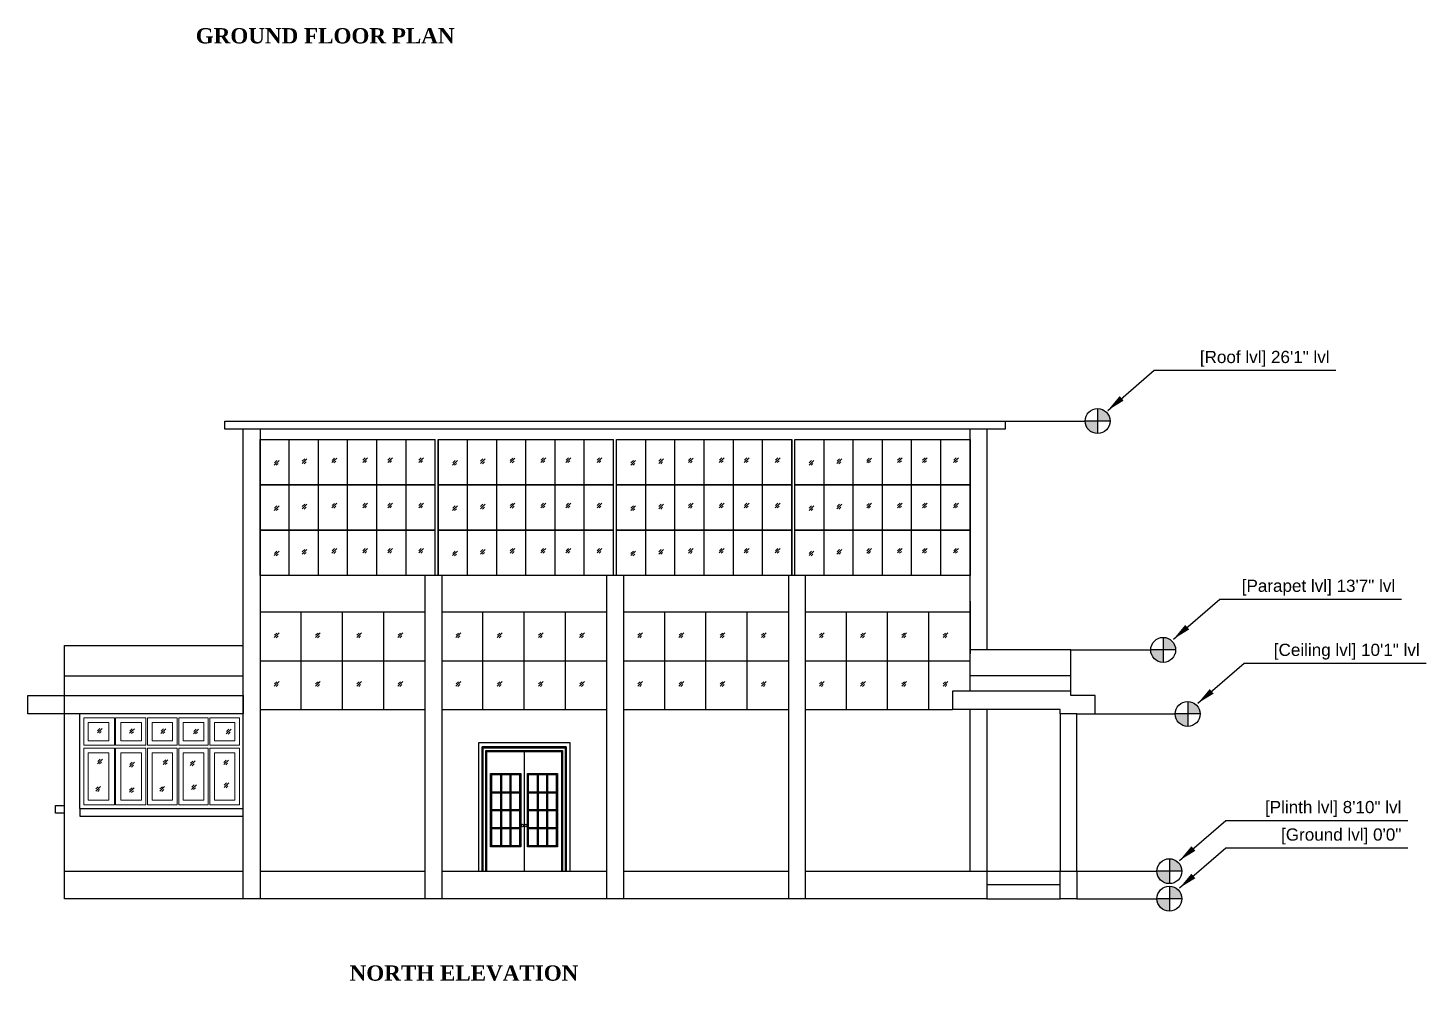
# Model space of a CAD drawing. Header units: inches. Extents: x -6800 to 96653, y -25814 to 17379.
# Drawn here: x 57288 to 58203, y 9092 to 9716 of the extents above; entities that cross this region are included whole.
import ezdxf

# ---------------------------------------------------------------- set-up
doc = ezdxf.new("R2010")
doc.units = ezdxf.units.IN
doc.header["$MEASUREMENT"] = 0
doc.layers.add('0 @ 1', color=7, linetype='Continuous')
doc.layers.add('doors', color=52, linetype='Continuous')
for name, color, linetype, lineweight in [('ele front', 30, 'Continuous', 30), ('furniture', 44, 'Continuous', 15), ('Glass Panal', 200, 'Continuous', 25), ('text', 31, 'Continuous', 13), ('Win ele', 211, 'Continuous', 15)]:
    doc.layers.add(name, color=color, linetype=linetype, lineweight=lineweight)
doc.styles.get("Standard").update_dxf_attribs({"font": 'arial.ttf'})
doc.dimstyles.get("Standard").update_dxf_attribs({"dimtxt": 7, "dimasz": 4, "dimexe": 2, "dimexo": 2, "dimgap": 2, "dimtad": 1, "dimdec": 0, "dimzin": 0, "dimdsep": 46, "dimlunit": 4, "dimtxsty": 'Standard', "dimblk": 'ARCHTICK', "dimcen": 0.25, "dimclrd": 256, "dimclre": 256, "dimclrt": 256, "dimadec": 0, "dimazin": 0, "dimtfac": 1, "dimtdec": 0, "dimtofl": 0, "dimtmove": 0, "dimatfit": 3, "dimfxl": 1, "dimfxlon": 1, "dimtolj": 1, "dimtzin": 0, "dimlwd": -1, "dimlwe": -1, "dimarcsym": 1})

# ---------------------------------------------------------------- blocks, each defined once
blk = doc.blocks.new('_ArchTick')
at = {"color": 0, "linetype": 'ByBlock', "const_width": 0.15}
blk.add_lwpolyline([(-0.5, -0.5), (0.5, 0.5)], dxfattribs=at)

msp = doc.modelspace()

# ---------------------------------------------------------------- hatches: boundary and pattern name
at = {"ltscale": 10, "transparency": 33554687}
h = msp.add_hatch(color=0, dxfattribs=at)
h.dxf.hatch_style = 1
h.paths.add_polyline_path([(57988.27, 9467.11), (57988.27, 9458.93), (57996.45, 9458.93, 0.414214)])
h.paths.add_polyline_path([(57988.27, 9458.93), (57980.1, 9458.93, 0.414214), (57988.27, 9450.76)])
h = msp.add_hatch(color=0, dxfattribs=at)
h.dxf.hatch_style = 1
h.paths.add_polyline_path([(58031.22, 9317.21), (58031.22, 9309.03), (58039.39, 9309.03, 0.414214)])
h.paths.add_polyline_path([(58031.22, 9309.03), (58023.05, 9309.03, 0.414214), (58031.22, 9300.86)])
h = msp.add_hatch(color=0, dxfattribs=at)
h.dxf.hatch_style = 1
h.paths.add_polyline_path([(58047.27, 9275.21), (58047.27, 9267.03), (58055.45, 9267.03, 0.414214)])
h.paths.add_polyline_path([(58047.27, 9267.03), (58039.1, 9267.03, 0.414214), (58047.27, 9258.86)])
h = msp.add_hatch(color=0, dxfattribs=at)
h.dxf.hatch_style = 1
h.paths.add_polyline_path([(58035.27, 9172.21), (58035.27, 9164.03), (58043.45, 9164.03, 0.414214)])
h.paths.add_polyline_path([(58035.27, 9164.03), (58027.1, 9164.03, 0.414214), (58035.27, 9155.86)])
h = msp.add_hatch(color=0, dxfattribs=at)
h.dxf.hatch_style = 1
h.paths.add_polyline_path([(58035.27, 9154.21), (58035.27, 9146.03), (58043.45, 9146.03, 0.414214)])
h.paths.add_polyline_path([(58035.27, 9146.03), (58027.1, 9146.03, 0.414214), (58035.27, 9137.86)])

# ---------------------------------------------------------------- linework, layer by layer
for p, q in [((57927.74, 9458.93), (57980.1, 9458.93)), ((57996.45, 9458.93), (57980.1, 9458.93)), ((57988.27, 9467.11), (57988.27, 9450.76)), ((58031.22, 9317.21), (58031.22, 9300.86)), ((57970.69, 9309.03), (58023.05, 9309.03)), ((58039.39, 9309.03), (58023.05, 9309.03)), ((57986.74, 9267.03), (58039.1, 9267.03)), ((58055.45, 9267.03), (58039.1, 9267.03)), ((58047.27, 9275.21), (58047.27, 9258.86)), ((58035.27, 9172.21), (58035.27, 9155.86)), ((57974.74, 9164.03), (58027.1, 9164.03)), ((58043.45, 9164.03), (58027.1, 9164.03)), ((58035.27, 9154.21), (58035.27, 9137.86)), ((57974.74, 9146.03), (58027.1, 9146.03)), ((58043.45, 9146.03), (58027.1, 9146.03))]:
    msp.add_line(p, q, dxfattribs=at)
at = {"transparency": 33554687}
for p, q in [((57904.74, 9357.78), (57439.74, 9357.78)), ((57321.74, 9205.03), (57321.74, 9267.03)), ((57311.74, 9164.03), (57311.74, 9164.03))]:
    msp.add_line(p, q, dxfattribs=at)
at = {"lineweight": 9, "transparency": 33554687}
msp.add_line((57796.74, 9333.78), (57796.74, 9270.03), dxfattribs=at)
at = {"ltscale": 10, "transparency": 33554687}
for centre in [(57988.27, 9458.93), (58031.22, 9309.03), (58047.27, 9267.03), (58035.27, 9164.03), (58035.27, 9146.03)]:
    msp.add_circle(centre, 8.17, dxfattribs=at)
at = {"layer": 'doors', "transparency": 33554687}
for p, q in [((57612.74, 9242.44), (57612.74, 9164.03)), ((57597.14, 9227.52), (57597.14, 9216.07)), ((57597.83, 9227.52), (57597.83, 9216.07)), ((57603.35, 9227.52), (57603.35, 9216.07)), ((57604.04, 9227.52), (57604.04, 9216.07)), ((57621.17, 9227.52), (57621.17, 9216.07)), ((57621.86, 9227.52), (57621.86, 9216.07)), ((57627.37, 9227.52), (57627.37, 9216.07)), ((57628.06, 9227.52), (57628.06, 9216.07)), ((57591.53, 9216.07), (57609.89, 9216.07)), ((57591.53, 9215.38), (57609.89, 9215.38)), ((57597.14, 9215.53), (57597.14, 9204.41)), ((57597.83, 9215.53), (57597.83, 9204.41)), ((57603.35, 9215.53), (57603.35, 9204.41)), ((57604.04, 9215.53), (57604.04, 9204.41)), ((57615.55, 9216.07), (57633.91, 9216.07)), ((57615.55, 9215.38), (57633.91, 9215.38)), ((57621.17, 9215.53), (57621.17, 9204.41)), ((57621.86, 9215.53), (57621.86, 9204.41)), ((57627.37, 9215.53), (57627.37, 9204.41)), ((57628.06, 9215.53), (57628.06, 9204.41)), ((57591.53, 9204.41), (57609.89, 9204.41)), ((57591.53, 9203.73), (57609.89, 9203.73)), ((57597.14, 9203.87), (57597.14, 9192.59)), ((57597.83, 9203.87), (57597.83, 9192.59)), ((57603.35, 9203.87), (57603.35, 9192.59)), ((57604.04, 9203.87), (57604.04, 9192.59)), ((57615.55, 9204.41), (57633.91, 9204.41)), ((57615.55, 9203.73), (57633.91, 9203.73)), ((57621.17, 9203.87), (57621.17, 9192.59)), ((57621.86, 9203.87), (57621.86, 9192.59)), ((57627.37, 9203.87), (57627.37, 9192.59)), ((57628.06, 9203.87), (57628.06, 9192.59)), ((57591.53, 9192.59), (57609.89, 9192.59)), ((57591.53, 9191.9), (57609.89, 9191.9)), ((57597.14, 9192.05), (57597.14, 9180.77)), ((57597.83, 9192.05), (57597.83, 9180.77)), ((57603.35, 9192.05), (57603.35, 9180.77)), ((57604.04, 9192.05), (57604.04, 9180.77)), ((57615.55, 9192.59), (57633.91, 9192.59)), ((57615.55, 9191.9), (57633.91, 9191.9)), ((57621.17, 9192.05), (57621.17, 9180.77)), ((57621.86, 9192.05), (57621.86, 9180.77)), ((57627.37, 9192.05), (57627.37, 9180.77)), ((57628.06, 9192.05), (57628.06, 9180.77))]:
    msp.add_line(p, q, dxfattribs=at)
for points in [[(57642.74, 9164.03), (57642.74, 9248.03), (57582.74, 9248.03), (57582.74, 9164.03)], [(57640.24, 9164.03), (57640.24, 9245.53), (57585.24, 9245.53), (57585.24, 9164.03)], [(57585.24, 9164.03), (57585.24, 9245.53), (57640.24, 9245.53), (57640.24, 9164.03)], [(57585.93, 9164.03), (57585.93, 9244.85), (57639.55, 9244.85), (57639.55, 9164.03)], [(57587.64, 9164.03), (57587.64, 9243.13), (57637.83, 9243.13), (57637.83, 9164.03)], [(57588.33, 9164.03), (57588.33, 9242.44), (57637.15, 9242.44), (57637.15, 9164.03)]]:
    msp.add_lwpolyline(points, dxfattribs=at)
for points in [[(57590.77, 9180.05), (57590.77, 9228.06), (57610.44, 9228.06), (57610.44, 9180.05)], [(57591.46, 9180.74), (57591.46, 9227.37), (57609.75, 9227.37), (57609.75, 9180.74)], [(57614.8, 9180.05), (57614.8, 9228.06), (57634.46, 9228.06), (57634.46, 9180.05)], [(57615.48, 9180.74), (57615.48, 9227.37), (57633.77, 9227.37), (57633.77, 9180.74)]]:
    msp.add_lwpolyline(points, close=True, dxfattribs=at)
for centre in [(57611.53, 9193.89), (57613.71, 9193.89)]:
    msp.add_circle(centre, 0.88, dxfattribs=at)
at = {"layer": 'ele front', "transparency": 33554687}
for p, q in [((57416.74, 9453.69), (57416.74, 9458.93)), ((57416.74, 9458.93), (57927.74, 9458.93)), ((57927.74, 9458.93), (57927.74, 9453.69)), ((57927.74, 9453.69), (57416.74, 9453.69)), ((57428.74, 9146.03), (57428.74, 9453.69)), ((57439.74, 9453.69), (57439.74, 9146.03)), ((57904.74, 9282.03), (57904.74, 9453.69)), ((57915.74, 9453.69), (57915.74, 9309.03)), ((57439.74, 9357.78), (57439.74, 9446.78)), ((57904.74, 9446.78), (57904.74, 9417.11)), ((57904.74, 9417.11), (57904.74, 9387.44)), ((57904.74, 9387.44), (57904.74, 9357.78)), ((57547.74, 9357.78), (57547.74, 9146.03)), ((57558.74, 9357.78), (57558.74, 9146.03)), ((57666.74, 9357.78), (57666.74, 9146.03)), ((57677.74, 9357.78), (57677.74, 9146.03)), ((57785.74, 9357.78), (57785.74, 9146.03)), ((57796.74, 9357.78), (57796.74, 9146.03)), ((57904.74, 9340.99), (57904.74, 9306.51)), ((57311.74, 9164.03), (57311.74, 9311.89)), ((57311.74, 9311.89), (57428.74, 9311.89)), ((57970.69, 9309.03), (57904.74, 9309.03)), ((57970.69, 9282.03), (57970.69, 9309.03)), ((57311.74, 9292.03), (57428.74, 9292.03)), ((57970.69, 9292.03), (57904.74, 9292.03)), ((57287.74, 9267.03), (57287.74, 9279.03)), ((57287.74, 9279.03), (57311.74, 9279.03)), ((57970.69, 9282.03), (57893.15, 9282.03)), ((57893.15, 9282.03), (57893.15, 9270.03)), ((57970.69, 9279.03), (57970.69, 9282.03)), ((57986.74, 9279.03), (57970.69, 9279.03)), ((57986.74, 9267.03), (57986.74, 9279.03)), ((57311.74, 9267.03), (57287.74, 9267.03)), ((57428.74, 9267.03), (57321.74, 9267.03)), ((57963.74, 9270.03), (57893.15, 9270.03)), ((57904.74, 9164.03), (57904.74, 9270.03)), ((57915.74, 9270.03), (57915.74, 9164.03)), ((57963.74, 9267.03), (57963.74, 9270.03)), ((57974.74, 9267.03), (57963.74, 9267.03)), ((57963.74, 9267.03), (57963.74, 9164.03)), ((57974.74, 9164.03), (57974.74, 9267.03)), ((57974.74, 9267.03), (57986.74, 9267.03)), ((57305.74, 9202.03), (57305.74, 9207.03)), ((57305.74, 9207.03), (57311.74, 9207.03)), ((57321.74, 9205.03), (57321.74, 9200.03)), ((57321.74, 9205.03), (57428.74, 9205.03)), ((57311.74, 9202.03), (57305.74, 9202.03)), ((57321.74, 9200.03), (57428.74, 9200.03)), ((57311.74, 9164.03), (57428.74, 9164.03)), ((57311.74, 9146.03), (57311.74, 9164.03)), ((57439.74, 9164.03), (57547.74, 9164.03)), ((57558.74, 9164.03), (57666.74, 9164.03)), ((57677.74, 9164.03), (57785.74, 9164.03)), ((57796.74, 9164.03), (57915.74, 9164.03)), ((57915.74, 9164.03), (57915.74, 9146.03)), ((57915.74, 9164.03), (57963.74, 9164.03)), ((57963.74, 9164.03), (57974.74, 9164.03)), ((57963.74, 9146.03), (57963.74, 9164.03)), ((57974.74, 9164.03), (57974.74, 9146.03)), ((57963.74, 9155.03), (57915.74, 9155.03)), ((57904.74, 9146.03), (57311.74, 9146.03)), ((57915.74, 9146.03), (57904.74, 9146.03)), ((57915.74, 9146.03), (57963.74, 9146.03)), ((57974.74, 9146.03), (57963.74, 9146.03))]:
    msp.add_line(p, q, dxfattribs=at)
msp.add_lwpolyline([(57311.74, 9279.03), (57428.74, 9279.03), (57428.74, 9267.03), (57311.74, 9267.03)], close=True, dxfattribs=at)
at = {"layer": 'furniture', "transparency": 33554687}
for p, q in [((57452.21, 9433.09), (57449.06, 9430.08)), ((57450.73, 9433.06), (57449.15, 9431.56)), ((57451.6, 9431.13), (57450.37, 9429.95)), ((57470.48, 9434.12), (57467.33, 9431.11)), ((57469, 9434.09), (57467.43, 9432.59)), ((57469.88, 9432.16), (57468.64, 9430.98)), ((57489.93, 9434.71), (57486.79, 9431.7)), ((57488.46, 9434.68), (57486.88, 9433.18)), ((57489.33, 9432.75), (57488.09, 9431.57)), ((57510.12, 9434.86), (57506.98, 9431.85)), ((57508.65, 9434.83), (57507.07, 9433.32)), ((57509.52, 9432.89), (57508.28, 9431.72)), ((57526.48, 9434.86), (57523.34, 9431.85)), ((57525, 9434.83), (57523.43, 9433.32)), ((57525.88, 9432.89), (57524.64, 9431.72)), ((57546.82, 9434.86), (57543.67, 9431.85)), ((57545.34, 9434.83), (57543.77, 9433.32)), ((57546.21, 9432.89), (57544.98, 9431.72)), ((57568.96, 9433.09), (57565.81, 9430.08)), ((57567.48, 9433.06), (57565.9, 9431.56)), ((57568.35, 9431.13), (57567.12, 9429.95)), ((57587.23, 9434.12), (57584.08, 9431.11)), ((57585.75, 9434.09), (57584.18, 9432.59)), ((57586.63, 9432.16), (57585.39, 9430.98)), ((57606.68, 9434.71), (57603.54, 9431.7)), ((57605.21, 9434.68), (57603.63, 9433.18)), ((57606.08, 9432.75), (57604.84, 9431.57)), ((57626.87, 9434.86), (57623.73, 9431.85)), ((57625.4, 9434.83), (57623.82, 9433.32)), ((57626.27, 9432.89), (57625.03, 9431.72)), ((57643.23, 9434.86), (57640.09, 9431.85)), ((57641.75, 9434.83), (57640.18, 9433.32)), ((57642.63, 9432.89), (57641.39, 9431.72)), ((57663.57, 9434.86), (57660.42, 9431.85)), ((57662.09, 9434.83), (57660.52, 9433.32)), ((57662.96, 9432.89), (57661.73, 9431.72)), ((57685.71, 9433.09), (57682.56, 9430.08)), ((57684.23, 9433.06), (57682.65, 9431.56)), ((57685.1, 9431.13), (57683.87, 9429.95)), ((57703.98, 9434.12), (57700.83, 9431.11)), ((57702.5, 9434.09), (57700.93, 9432.59)), ((57703.38, 9432.16), (57702.14, 9430.98)), ((57723.43, 9434.71), (57720.29, 9431.7)), ((57721.96, 9434.68), (57720.38, 9433.18)), ((57722.83, 9432.75), (57721.59, 9431.57)), ((57743.62, 9434.86), (57740.48, 9431.85)), ((57742.15, 9434.83), (57740.57, 9433.32)), ((57743.02, 9432.89), (57741.78, 9431.72)), ((57759.98, 9434.86), (57756.84, 9431.85)), ((57758.5, 9434.83), (57756.93, 9433.32)), ((57759.38, 9432.89), (57758.14, 9431.72)), ((57780.32, 9434.86), (57777.17, 9431.85)), ((57778.84, 9434.83), (57777.27, 9433.32)), ((57779.71, 9432.89), (57778.48, 9431.72)), ((57802.46, 9433.09), (57799.31, 9430.08)), ((57800.98, 9433.06), (57799.4, 9431.56)), ((57801.85, 9431.13), (57800.62, 9429.95)), ((57820.73, 9434.12), (57817.58, 9431.11)), ((57819.25, 9434.09), (57817.68, 9432.59)), ((57820.13, 9432.16), (57818.89, 9430.98)), ((57840.18, 9434.71), (57837.04, 9431.7)), ((57838.71, 9434.68), (57837.13, 9433.18)), ((57839.58, 9432.75), (57838.34, 9431.57)), ((57860.37, 9434.86), (57857.23, 9431.85)), ((57858.9, 9434.83), (57857.32, 9433.32)), ((57859.77, 9432.89), (57858.53, 9431.72)), ((57876.73, 9434.86), (57873.59, 9431.85)), ((57875.25, 9434.83), (57873.68, 9433.32)), ((57876.13, 9432.89), (57874.89, 9431.72)), ((57897.07, 9434.86), (57893.92, 9431.85)), ((57895.59, 9434.83), (57894.02, 9433.32)), ((57896.46, 9432.89), (57895.23, 9431.72)), ((57470.48, 9404.45), (57467.33, 9401.45)), ((57469, 9404.42), (57467.43, 9402.92)), ((57489.93, 9405.04), (57486.79, 9402.03)), ((57488.46, 9405.01), (57486.88, 9403.51)), ((57510.12, 9405.19), (57506.98, 9402.18)), ((57508.65, 9405.16), (57507.07, 9403.66)), ((57526.48, 9405.19), (57523.34, 9402.18)), ((57525, 9405.16), (57523.43, 9403.66)), ((57546.82, 9405.19), (57543.67, 9402.18)), ((57545.34, 9405.16), (57543.77, 9403.66)), ((57587.23, 9404.45), (57584.08, 9401.45)), ((57585.75, 9404.42), (57584.18, 9402.92)), ((57606.68, 9405.04), (57603.54, 9402.03)), ((57605.21, 9405.01), (57603.63, 9403.51)), ((57626.87, 9405.19), (57623.73, 9402.18)), ((57625.4, 9405.16), (57623.82, 9403.66)), ((57643.23, 9405.19), (57640.09, 9402.18)), ((57641.75, 9405.16), (57640.18, 9403.66)), ((57663.57, 9405.19), (57660.42, 9402.18)), ((57662.09, 9405.16), (57660.52, 9403.66)), ((57703.98, 9404.45), (57700.83, 9401.45)), ((57702.5, 9404.42), (57700.93, 9402.92)), ((57723.43, 9405.04), (57720.29, 9402.03)), ((57721.96, 9405.01), (57720.38, 9403.51)), ((57743.62, 9405.19), (57740.48, 9402.18)), ((57742.15, 9405.16), (57740.57, 9403.66)), ((57759.98, 9405.19), (57756.84, 9402.18)), ((57758.5, 9405.16), (57756.93, 9403.66)), ((57780.32, 9405.19), (57777.17, 9402.18)), ((57778.84, 9405.16), (57777.27, 9403.66)), ((57820.73, 9404.45), (57817.58, 9401.45)), ((57819.25, 9404.42), (57817.68, 9402.92)), ((57840.18, 9405.04), (57837.04, 9402.03)), ((57838.71, 9405.01), (57837.13, 9403.51)), ((57860.37, 9405.19), (57857.23, 9402.18)), ((57858.9, 9405.16), (57857.32, 9403.66)), ((57876.73, 9405.19), (57873.59, 9402.18)), ((57875.25, 9405.16), (57873.68, 9403.66)), ((57897.07, 9405.19), (57893.92, 9402.18)), ((57895.59, 9405.16), (57894.02, 9403.66)), ((57452.21, 9403.42), (57449.06, 9400.41)), ((57450.73, 9403.39), (57449.15, 9401.89)), ((57451.6, 9401.46), (57450.37, 9400.28)), ((57469.88, 9402.49), (57468.64, 9401.31)), ((57489.33, 9403.08), (57488.09, 9401.9)), ((57509.52, 9403.23), (57508.28, 9402.05)), ((57525.88, 9403.23), (57524.64, 9402.05)), ((57546.21, 9403.23), (57544.98, 9402.05)), ((57568.96, 9403.42), (57565.81, 9400.41)), ((57567.48, 9403.39), (57565.9, 9401.89)), ((57568.35, 9401.46), (57567.12, 9400.28)), ((57586.63, 9402.49), (57585.39, 9401.31)), ((57606.08, 9403.08), (57604.84, 9401.9)), ((57626.27, 9403.23), (57625.03, 9402.05)), ((57642.63, 9403.23), (57641.39, 9402.05)), ((57662.96, 9403.23), (57661.73, 9402.05)), ((57685.71, 9403.42), (57682.56, 9400.41)), ((57684.23, 9403.39), (57682.65, 9401.89)), ((57685.1, 9401.46), (57683.87, 9400.28)), ((57703.38, 9402.49), (57702.14, 9401.31)), ((57722.83, 9403.08), (57721.59, 9401.9)), ((57743.02, 9403.23), (57741.78, 9402.05)), ((57759.38, 9403.23), (57758.14, 9402.05)), ((57779.71, 9403.23), (57778.48, 9402.05)), ((57802.46, 9403.42), (57799.31, 9400.41)), ((57800.98, 9403.39), (57799.4, 9401.89)), ((57801.85, 9401.46), (57800.62, 9400.28)), ((57820.13, 9402.49), (57818.89, 9401.31)), ((57839.58, 9403.08), (57838.34, 9401.9)), ((57859.77, 9403.23), (57858.53, 9402.05)), ((57876.13, 9403.23), (57874.89, 9402.05)), ((57896.46, 9403.23), (57895.23, 9402.05)), ((57452.21, 9373.75), (57449.06, 9370.75)), ((57450.73, 9373.73), (57449.15, 9372.22)), ((57451.6, 9371.79), (57450.37, 9370.61)), ((57470.48, 9374.79), (57467.33, 9371.78)), ((57469, 9374.76), (57467.43, 9373.25)), ((57469.88, 9372.82), (57468.64, 9371.65)), ((57489.93, 9375.37), (57486.79, 9372.37)), ((57488.46, 9375.35), (57486.88, 9373.84)), ((57489.33, 9373.41), (57488.09, 9372.23)), ((57510.12, 9375.52), (57506.98, 9372.51)), ((57508.65, 9375.49), (57507.07, 9373.99)), ((57509.52, 9373.56), (57508.28, 9372.38)), ((57526.48, 9375.52), (57523.34, 9372.51)), ((57525, 9375.49), (57523.43, 9373.99)), ((57525.88, 9373.56), (57524.64, 9372.38)), ((57546.82, 9375.52), (57543.67, 9372.51)), ((57545.34, 9375.49), (57543.77, 9373.99)), ((57546.21, 9373.56), (57544.98, 9372.38)), ((57568.96, 9373.75), (57565.81, 9370.75)), ((57567.48, 9373.73), (57565.9, 9372.22)), ((57568.35, 9371.79), (57567.12, 9370.61)), ((57587.23, 9374.79), (57584.08, 9371.78)), ((57585.75, 9374.76), (57584.18, 9373.25)), ((57586.63, 9372.82), (57585.39, 9371.65)), ((57606.68, 9375.37), (57603.54, 9372.37)), ((57605.21, 9375.35), (57603.63, 9373.84)), ((57606.08, 9373.41), (57604.84, 9372.23)), ((57626.87, 9375.52), (57623.73, 9372.51)), ((57625.4, 9375.49), (57623.82, 9373.99)), ((57626.27, 9373.56), (57625.03, 9372.38)), ((57643.23, 9375.52), (57640.09, 9372.51)), ((57641.75, 9375.49), (57640.18, 9373.99)), ((57642.63, 9373.56), (57641.39, 9372.38)), ((57663.57, 9375.52), (57660.42, 9372.51)), ((57662.09, 9375.49), (57660.52, 9373.99)), ((57662.96, 9373.56), (57661.73, 9372.38)), ((57685.71, 9373.75), (57682.56, 9370.75)), ((57684.23, 9373.73), (57682.65, 9372.22)), ((57685.1, 9371.79), (57683.87, 9370.61)), ((57703.98, 9374.79), (57700.83, 9371.78)), ((57702.5, 9374.76), (57700.93, 9373.25)), ((57703.38, 9372.82), (57702.14, 9371.65)), ((57723.43, 9375.37), (57720.29, 9372.37)), ((57721.96, 9375.35), (57720.38, 9373.84)), ((57722.83, 9373.41), (57721.59, 9372.23)), ((57743.62, 9375.52), (57740.48, 9372.51)), ((57742.15, 9375.49), (57740.57, 9373.99)), ((57743.02, 9373.56), (57741.78, 9372.38)), ((57759.98, 9375.52), (57756.84, 9372.51)), ((57758.5, 9375.49), (57756.93, 9373.99)), ((57759.38, 9373.56), (57758.14, 9372.38)), ((57780.32, 9375.52), (57777.17, 9372.51)), ((57778.84, 9375.49), (57777.27, 9373.99)), ((57779.71, 9373.56), (57778.48, 9372.38)), ((57802.46, 9373.75), (57799.31, 9370.75)), ((57800.98, 9373.73), (57799.4, 9372.22)), ((57801.85, 9371.79), (57800.62, 9370.61)), ((57820.73, 9374.79), (57817.58, 9371.78)), ((57819.25, 9374.76), (57817.68, 9373.25)), ((57820.13, 9372.82), (57818.89, 9371.65)), ((57840.18, 9375.37), (57837.04, 9372.37)), ((57838.71, 9375.35), (57837.13, 9373.84)), ((57839.58, 9373.41), (57838.34, 9372.23)), ((57860.37, 9375.52), (57857.23, 9372.51)), ((57858.9, 9375.49), (57857.32, 9373.99)), ((57859.77, 9373.56), (57858.53, 9372.38)), ((57876.73, 9375.52), (57873.59, 9372.51)), ((57875.25, 9375.49), (57873.68, 9373.99)), ((57876.13, 9373.56), (57874.89, 9372.38)), ((57897.07, 9375.52), (57893.92, 9372.51)), ((57895.59, 9375.49), (57894.02, 9373.99)), ((57896.46, 9373.56), (57895.23, 9372.38)), ((57452.21, 9320.09), (57449.06, 9317.08)), ((57450.73, 9320.06), (57449.15, 9318.56)), ((57451.6, 9318.13), (57450.37, 9316.95)), ((57479.21, 9320.09), (57476.06, 9317.08)), ((57477.73, 9320.06), (57476.15, 9318.56)), ((57478.6, 9318.13), (57477.37, 9316.95)), ((57506.21, 9320.09), (57503.06, 9317.08)), ((57504.73, 9320.06), (57503.15, 9318.56)), ((57505.6, 9318.13), (57504.37, 9316.95)), ((57533.21, 9320.09), (57530.06, 9317.08)), ((57531.73, 9320.06), (57530.15, 9318.56)), ((57532.6, 9318.13), (57531.37, 9316.95)), ((57571.21, 9320.09), (57568.06, 9317.08)), ((57569.73, 9320.06), (57568.15, 9318.56)), ((57570.6, 9318.13), (57569.37, 9316.95)), ((57598.21, 9320.09), (57595.06, 9317.08)), ((57596.73, 9320.06), (57595.15, 9318.56)), ((57597.6, 9318.13), (57596.37, 9316.95)), ((57625.21, 9320.09), (57622.06, 9317.08)), ((57623.73, 9320.06), (57622.15, 9318.56)), ((57624.6, 9318.13), (57623.37, 9316.95)), ((57652.21, 9320.09), (57649.06, 9317.08)), ((57650.73, 9320.06), (57649.15, 9318.56)), ((57651.6, 9318.13), (57650.37, 9316.95)), ((57690.21, 9320.09), (57687.06, 9317.08)), ((57688.73, 9320.06), (57687.15, 9318.56)), ((57689.6, 9318.13), (57688.37, 9316.95)), ((57717.21, 9320.09), (57714.06, 9317.08)), ((57715.73, 9320.06), (57714.15, 9318.56)), ((57716.6, 9318.13), (57715.37, 9316.95)), ((57744.21, 9320.09), (57741.06, 9317.08)), ((57742.73, 9320.06), (57741.15, 9318.56)), ((57743.6, 9318.13), (57742.37, 9316.95)), ((57771.21, 9320.09), (57768.06, 9317.08)), ((57769.73, 9320.06), (57768.15, 9318.56)), ((57770.6, 9318.13), (57769.37, 9316.95)), ((57809.21, 9320.09), (57806.06, 9317.08)), ((57807.73, 9320.06), (57806.15, 9318.56)), ((57808.6, 9318.13), (57807.37, 9316.95)), ((57836.21, 9320.09), (57833.06, 9317.08)), ((57834.73, 9320.06), (57833.15, 9318.56)), ((57835.6, 9318.13), (57834.37, 9316.95)), ((57863.21, 9320.09), (57860.06, 9317.08)), ((57861.73, 9320.06), (57860.15, 9318.56)), ((57862.6, 9318.13), (57861.37, 9316.95)), ((57890.21, 9320.09), (57887.06, 9317.08)), ((57888.73, 9320.06), (57887.15, 9318.56)), ((57889.6, 9318.13), (57888.37, 9316.95)), ((57452.21, 9288.22), (57449.06, 9285.21)), ((57450.73, 9288.19), (57449.15, 9286.68)), ((57451.6, 9286.26), (57450.37, 9285.08)), ((57479.21, 9288.22), (57476.06, 9285.21)), ((57477.73, 9288.19), (57476.15, 9286.68)), ((57478.6, 9286.26), (57477.37, 9285.08)), ((57506.21, 9288.22), (57503.06, 9285.21)), ((57504.73, 9288.19), (57503.15, 9286.68)), ((57505.6, 9286.26), (57504.37, 9285.08)), ((57533.21, 9288.22), (57530.06, 9285.21)), ((57531.73, 9288.19), (57530.15, 9286.68)), ((57532.6, 9286.26), (57531.37, 9285.08)), ((57571.21, 9288.22), (57568.06, 9285.21)), ((57569.73, 9288.19), (57568.15, 9286.68)), ((57570.6, 9286.26), (57569.37, 9285.08)), ((57598.21, 9288.22), (57595.06, 9285.21)), ((57596.73, 9288.19), (57595.15, 9286.68)), ((57597.6, 9286.26), (57596.37, 9285.08)), ((57625.21, 9288.22), (57622.06, 9285.21)), ((57623.73, 9288.19), (57622.15, 9286.68)), ((57624.6, 9286.26), (57623.37, 9285.08)), ((57652.21, 9288.22), (57649.06, 9285.21)), ((57650.73, 9288.19), (57649.15, 9286.68)), ((57651.6, 9286.26), (57650.37, 9285.08)), ((57690.21, 9288.22), (57687.06, 9285.21)), ((57688.73, 9288.19), (57687.15, 9286.68)), ((57689.6, 9286.26), (57688.37, 9285.08)), ((57717.21, 9288.22), (57714.06, 9285.21)), ((57715.73, 9288.19), (57714.15, 9286.68)), ((57716.6, 9286.26), (57715.37, 9285.08)), ((57744.21, 9288.22), (57741.06, 9285.21)), ((57742.73, 9288.19), (57741.15, 9286.68)), ((57743.6, 9286.26), (57742.37, 9285.08)), ((57771.21, 9288.22), (57768.06, 9285.21)), ((57769.73, 9288.19), (57768.15, 9286.68)), ((57770.6, 9286.26), (57769.37, 9285.08)), ((57809.21, 9288.22), (57806.06, 9285.21)), ((57807.73, 9288.19), (57806.15, 9286.68)), ((57808.6, 9286.26), (57807.37, 9285.08)), ((57836.21, 9288.22), (57833.06, 9285.21)), ((57834.73, 9288.19), (57833.15, 9286.68)), ((57835.6, 9286.26), (57834.37, 9285.08)), ((57863.21, 9288.22), (57860.06, 9285.21)), ((57861.73, 9288.19), (57860.15, 9286.68)), ((57862.6, 9286.26), (57861.37, 9285.08)), ((57890.21, 9288.22), (57887.06, 9285.21)), ((57888.73, 9288.19), (57887.15, 9286.68)), ((57889.6, 9286.26), (57888.37, 9285.08)), ((57321.74, 9267.03), (57321.74, 9205.03)), ((57428.74, 9205.03), (57428.74, 9267.03)), ((57336.35, 9257.58), (57333.2, 9254.57)), ((57334.87, 9257.55), (57333.3, 9256.05)), ((57364.04, 9264.53), (57345.64, 9264.53)), ((57357.44, 9257.39), (57354.29, 9254.38)), ((57355.96, 9257.36), (57354.39, 9255.86)), ((57384.44, 9264.53), (57366.04, 9264.53)), ((57377.96, 9257.3), (57374.81, 9254.3)), ((57376.48, 9257.27), (57374.91, 9255.77)), ((57404.84, 9264.53), (57386.44, 9264.53)), ((57426.24, 9264.53), (57406.84, 9264.53)), ((57426.24, 9246.53), (57426.24, 9264.53)), ((57335.75, 9255.62), (57334.51, 9254.44)), ((57356.84, 9255.43), (57355.6, 9254.25)), ((57377.35, 9255.34), (57376.12, 9254.16)), ((57399.39, 9257.08), (57396.25, 9254.08)), ((57397.92, 9257.05), (57396.34, 9255.55)), ((57398.79, 9255.12), (57397.55, 9253.94)), ((57420.77, 9257.04), (57417.62, 9254.03)), ((57419.29, 9257.01), (57417.72, 9255.5)), ((57420.16, 9255.08), (57418.93, 9253.9)), ((57344.38, 9244.53), (57343.64, 9244.53)), ((57426.24, 9207.53), (57426.24, 9244.53)), ((57336.47, 9237.42), (57333.32, 9234.41)), ((57334.99, 9237.39), (57333.42, 9235.88)), ((57335.87, 9235.45), (57334.63, 9234.28)), ((57357.46, 9235.41), (57354.32, 9232.4)), ((57355.99, 9235.38), (57354.41, 9233.87)), ((57356.86, 9233.45), (57355.62, 9232.27)), ((57379.42, 9236.99), (57376.27, 9233.98)), ((57377.94, 9236.96), (57376.37, 9235.45)), ((57378.81, 9235.03), (57377.58, 9233.85)), ((57397.23, 9236.24), (57394.08, 9233.24)), ((57395.75, 9236.22), (57394.18, 9234.71)), ((57396.62, 9234.28), (57395.39, 9233.1)), ((57419.07, 9236.83), (57415.93, 9233.83)), ((57417.6, 9236.8), (57416.02, 9235.3)), ((57418.47, 9234.87), (57417.23, 9233.69)), ((57398.04, 9220.6), (57394.9, 9217.59)), ((57396.57, 9220.57), (57394.99, 9219.07)), ((57419.28, 9221.87), (57416.13, 9218.86)), ((57417.8, 9221.84), (57416.23, 9220.34)), ((57335.28, 9219.41), (57332.13, 9216.41)), ((57333.8, 9219.38), (57332.23, 9217.88)), ((57334.67, 9217.45), (57333.44, 9216.27)), ((57357.39, 9218.74), (57354.24, 9215.74)), ((57355.91, 9218.72), (57354.34, 9217.21)), ((57356.78, 9216.78), (57355.55, 9215.6)), ((57377.26, 9219.41), (57374.12, 9216.4)), ((57375.79, 9219.38), (57374.21, 9217.88)), ((57376.66, 9217.45), (57375.43, 9216.27)), ((57397.44, 9218.64), (57396.21, 9217.46)), ((57418.67, 9219.91), (57417.44, 9218.73))]:
    msp.add_line(p, q, dxfattribs=at)
for points in [[(57327.24, 9261.53), (57340.64, 9261.53), (57340.64, 9249.53), (57327.24, 9249.53)], [(57348.64, 9261.53), (57362.04, 9261.53), (57362.04, 9249.53), (57348.64, 9249.53)], [(57369.04, 9261.53), (57382.44, 9261.53), (57382.44, 9249.53), (57369.04, 9249.53)], [(57389.44, 9261.53), (57402.84, 9261.53), (57402.84, 9249.53), (57389.44, 9249.53)], [(57409.84, 9261.53), (57423.24, 9261.53), (57423.24, 9249.53), (57409.84, 9249.53)], [(57327.24, 9241.53), (57340.64, 9241.53), (57340.64, 9210.53), (57327.24, 9210.53)], [(57348.64, 9241.53), (57362.04, 9241.53), (57362.04, 9210.53), (57348.64, 9210.53)], [(57369.04, 9241.53), (57382.44, 9241.53), (57382.44, 9210.53), (57369.04, 9210.53)], [(57389.44, 9241.53), (57402.84, 9241.53), (57402.84, 9210.53), (57389.44, 9210.53)], [(57409.84, 9241.53), (57423.24, 9241.53), (57423.24, 9210.53), (57409.84, 9210.53)]]:
    msp.add_lwpolyline(points, close=True, dxfattribs=at)
at = {"layer": 'Glass Panal', "transparency": 33554687}
for p, q in [((57439.74, 9446.78), (57552.24, 9446.78)), ((57439.74, 9446.78), (57554.49, 9446.78)), ((57458.86, 9417.11), (57458.86, 9446.78)), ((57477.99, 9417.11), (57477.99, 9446.78)), ((57497.11, 9417.11), (57497.11, 9446.78)), ((57516.24, 9417.11), (57516.24, 9446.78)), ((57535.36, 9417.11), (57535.36, 9446.78)), ((57554.49, 9417.11), (57554.49, 9446.78)), ((57554.49, 9357.78), (57554.49, 9446.78)), ((57556.49, 9357.78), (57556.49, 9446.78)), ((57556.49, 9446.78), (57556.49, 9417.11)), ((57556.49, 9446.78), (57671.24, 9446.78)), ((57575.61, 9417.11), (57575.61, 9446.78)), ((57594.74, 9417.11), (57594.74, 9446.78)), ((57613.86, 9417.11), (57613.86, 9446.78)), ((57632.99, 9417.11), (57632.99, 9446.78)), ((57652.11, 9417.11), (57652.11, 9446.78)), ((57671.24, 9357.78), (57671.24, 9446.78)), ((57671.24, 9357.78), (57671.24, 9446.78)), ((57671.24, 9417.11), (57671.24, 9446.78)), ((57673.24, 9357.78), (57673.24, 9446.78)), ((57673.24, 9446.78), (57787.99, 9446.78)), ((57673.24, 9417.11), (57673.24, 9446.78)), ((57673.24, 9357.78), (57673.24, 9446.78)), ((57677.74, 9446.78), (57787.99, 9446.78)), ((57692.36, 9417.11), (57692.36, 9446.78)), ((57711.49, 9417.11), (57711.49, 9446.78)), ((57730.61, 9417.11), (57730.61, 9446.78)), ((57749.74, 9417.11), (57749.74, 9446.78)), ((57768.86, 9417.11), (57768.86, 9446.78)), ((57787.99, 9357.78), (57787.99, 9446.78)), ((57787.99, 9446.78), (57787.99, 9417.11)), ((57789.99, 9446.78), (57904.74, 9446.78)), ((57789.99, 9417.11), (57789.99, 9446.78)), ((57789.99, 9357.78), (57789.99, 9446.78)), ((57789.99, 9446.78), (57904.74, 9446.78)), ((57792.24, 9446.78), (57904.74, 9446.78)), ((57809.11, 9417.11), (57809.11, 9446.78)), ((57828.24, 9417.11), (57828.24, 9446.78)), ((57847.36, 9417.11), (57847.36, 9446.78)), ((57866.49, 9417.11), (57866.49, 9446.78)), ((57885.61, 9417.11), (57885.61, 9446.78)), ((57904.74, 9446.78), (57904.74, 9417.11)), ((57554.49, 9417.11), (57439.74, 9417.11)), ((57439.74, 9417.11), (57554.49, 9417.11)), ((57439.74, 9417.11), (57554.49, 9417.11)), ((57458.86, 9387.44), (57458.86, 9417.11)), ((57477.99, 9387.44), (57477.99, 9417.11)), ((57497.11, 9387.44), (57497.11, 9417.11)), ((57516.24, 9387.44), (57516.24, 9417.11)), ((57535.36, 9387.44), (57535.36, 9417.11)), ((57554.49, 9387.44), (57554.49, 9417.11)), ((57671.24, 9417.11), (57556.49, 9417.11)), ((57556.49, 9417.11), (57556.49, 9387.44)), ((57556.49, 9417.11), (57671.24, 9417.11)), ((57556.49, 9417.11), (57671.24, 9417.11)), ((57575.61, 9387.44), (57575.61, 9417.11)), ((57594.74, 9387.44), (57594.74, 9417.11)), ((57613.86, 9387.44), (57613.86, 9417.11)), ((57632.99, 9387.44), (57632.99, 9417.11)), ((57652.11, 9387.44), (57652.11, 9417.11)), ((57671.24, 9387.44), (57671.24, 9417.11)), ((57673.24, 9417.11), (57787.99, 9417.11)), ((57673.24, 9387.44), (57673.24, 9417.11)), ((57787.99, 9417.11), (57673.24, 9417.11)), ((57787.99, 9417.11), (57673.24, 9417.11)), ((57692.36, 9387.44), (57692.36, 9417.11)), ((57711.49, 9387.44), (57711.49, 9417.11)), ((57730.61, 9387.44), (57730.61, 9417.11)), ((57749.74, 9387.44), (57749.74, 9417.11)), ((57768.86, 9387.44), (57768.86, 9417.11)), ((57787.99, 9417.11), (57787.99, 9387.44)), ((57789.99, 9387.44), (57789.99, 9417.11)), ((57789.99, 9417.11), (57904.74, 9417.11)), ((57904.74, 9417.11), (57789.99, 9417.11)), ((57904.74, 9417.11), (57789.99, 9417.11)), ((57809.11, 9387.44), (57809.11, 9417.11)), ((57828.24, 9387.44), (57828.24, 9417.11)), ((57847.36, 9387.44), (57847.36, 9417.11)), ((57866.49, 9387.44), (57866.49, 9417.11)), ((57885.61, 9387.44), (57885.61, 9417.11)), ((57904.74, 9417.11), (57904.74, 9387.44)), ((57554.49, 9387.44), (57439.74, 9387.44)), ((57439.74, 9387.44), (57554.49, 9387.44)), ((57439.74, 9387.44), (57554.49, 9387.44)), ((57458.86, 9357.78), (57458.86, 9387.44)), ((57477.99, 9357.78), (57477.99, 9387.44)), ((57497.11, 9357.78), (57497.11, 9387.44)), ((57516.24, 9357.78), (57516.24, 9387.44)), ((57535.36, 9357.78), (57535.36, 9387.44)), ((57554.49, 9357.78), (57554.49, 9387.44)), ((57671.24, 9387.44), (57556.49, 9387.44)), ((57556.49, 9387.44), (57556.49, 9357.78)), ((57556.49, 9387.44), (57671.24, 9387.44)), ((57556.49, 9387.44), (57671.24, 9387.44)), ((57575.61, 9357.78), (57575.61, 9387.44)), ((57594.74, 9357.78), (57594.74, 9387.44)), ((57613.86, 9357.78), (57613.86, 9387.44)), ((57632.99, 9357.78), (57632.99, 9387.44)), ((57652.11, 9357.78), (57652.11, 9387.44)), ((57671.24, 9357.78), (57671.24, 9387.44)), ((57673.24, 9387.44), (57787.99, 9387.44)), ((57673.24, 9357.78), (57673.24, 9387.44)), ((57787.99, 9387.44), (57673.24, 9387.44)), ((57787.99, 9387.44), (57673.24, 9387.44)), ((57692.36, 9357.78), (57692.36, 9387.44)), ((57711.49, 9357.78), (57711.49, 9387.44)), ((57730.61, 9357.78), (57730.61, 9387.44)), ((57749.74, 9357.78), (57749.74, 9387.44)), ((57768.86, 9357.78), (57768.86, 9387.44)), ((57787.99, 9387.44), (57787.99, 9357.78)), ((57789.99, 9357.78), (57789.99, 9387.44)), ((57789.99, 9387.44), (57904.74, 9387.44)), ((57904.74, 9387.44), (57789.99, 9387.44)), ((57904.74, 9387.44), (57789.99, 9387.44)), ((57809.11, 9357.78), (57809.11, 9387.44)), ((57828.24, 9357.78), (57828.24, 9387.44)), ((57847.36, 9357.78), (57847.36, 9387.44)), ((57866.49, 9357.78), (57866.49, 9387.44)), ((57885.61, 9357.78), (57885.61, 9387.44)), ((57904.74, 9387.44), (57904.74, 9357.78)), ((57554.49, 9357.78), (57439.74, 9357.78)), ((57671.24, 9357.78), (57556.49, 9357.78)), ((57787.99, 9357.78), (57673.24, 9357.78)), ((57904.74, 9357.78), (57789.99, 9357.78)), ((57547.74, 9333.78), (57439.74, 9333.78)), ((57466.74, 9270.03), (57466.74, 9333.78)), ((57493.74, 9270.03), (57493.74, 9333.78)), ((57520.74, 9270.03), (57520.74, 9333.78)), ((57666.74, 9333.78), (57558.74, 9333.78)), ((57585.74, 9270.03), (57585.74, 9333.78)), ((57612.74, 9270.03), (57612.74, 9333.78)), ((57639.74, 9270.03), (57639.74, 9333.78)), ((57785.74, 9333.78), (57677.74, 9333.78)), ((57704.74, 9270.03), (57704.74, 9333.78)), ((57731.74, 9270.03), (57731.74, 9333.78)), ((57758.74, 9270.03), (57758.74, 9333.78)), ((57904.74, 9333.78), (57796.74, 9333.78)), ((57823.74, 9270.03), (57823.74, 9333.78)), ((57850.74, 9270.03), (57850.74, 9333.78)), ((57877.74, 9270.03), (57877.74, 9333.78)), ((57439.74, 9301.9), (57547.74, 9301.9)), ((57558.74, 9301.9), (57666.74, 9301.9)), ((57677.74, 9301.9), (57785.74, 9301.9)), ((57796.74, 9301.9), (57904.74, 9301.9)), ((57439.74, 9270.03), (57547.74, 9270.03)), ((57558.74, 9270.03), (57666.74, 9270.03)), ((57677.74, 9270.03), (57785.74, 9270.03)), ((57796.74, 9270.03), (57893.15, 9270.03))]:
    msp.add_line(p, q, dxfattribs=at)
at = {"layer": 'Win ele', "transparency": 33554651}
for p, q in [((57321.74, 9267.03), (57321.74, 9205.03)), ((57344.38, 9264.53), (57324.24, 9264.53)), ((57324.24, 9264.53), (57324.24, 9246.53)), ((57344.38, 9264.53), (57344.38, 9246.53)), ((57365.04, 9264.53), (57345.13, 9264.53)), ((57345.13, 9264.53), (57345.13, 9246.53)), ((57365.04, 9264.53), (57365.04, 9246.53)), ((57366.04, 9264.53), (57366.04, 9246.53)), ((57385.44, 9264.53), (57366.04, 9264.53)), ((57366.04, 9264.53), (57366.04, 9246.53)), ((57385.44, 9264.53), (57385.44, 9246.53)), ((57386.44, 9264.53), (57386.44, 9246.53)), ((57405.84, 9264.53), (57386.44, 9264.53)), ((57386.44, 9264.53), (57386.44, 9246.53)), ((57405.84, 9264.53), (57405.84, 9246.53)), ((57406.84, 9264.53), (57406.84, 9246.53)), ((57426.24, 9264.53), (57406.84, 9264.53)), ((57406.84, 9264.53), (57406.84, 9246.53)), ((57426.24, 9264.53), (57426.24, 9246.53)), ((57343.64, 9246.53), (57324.24, 9246.53)), ((57344.38, 9246.53), (57324.24, 9246.53)), ((57343.64, 9244.53), (57324.24, 9244.53)), ((57324.24, 9244.53), (57324.24, 9207.53)), ((57344.38, 9244.53), (57344.38, 9207.53)), ((57365.04, 9246.53), (57345.13, 9246.53)), ((57365.04, 9244.53), (57345.13, 9244.53)), ((57345.13, 9244.53), (57345.13, 9207.53)), ((57364.04, 9246.53), (57345.64, 9246.53)), ((57364.04, 9244.53), (57345.64, 9244.53)), ((57365.04, 9244.53), (57365.04, 9207.53)), ((57384.44, 9246.53), (57366.04, 9246.53)), ((57385.44, 9246.53), (57366.04, 9246.53)), ((57384.44, 9244.53), (57366.04, 9244.53)), ((57366.04, 9244.53), (57366.04, 9207.53)), ((57385.44, 9244.53), (57366.04, 9244.53)), ((57366.04, 9244.53), (57366.04, 9207.53)), ((57385.44, 9244.53), (57385.44, 9207.53)), ((57404.84, 9246.53), (57386.44, 9246.53)), ((57405.84, 9246.53), (57386.44, 9246.53)), ((57404.84, 9244.53), (57386.44, 9244.53)), ((57386.44, 9244.53), (57386.44, 9207.53)), ((57405.84, 9244.53), (57386.44, 9244.53)), ((57386.44, 9244.53), (57386.44, 9207.53)), ((57405.84, 9244.53), (57405.84, 9207.53)), ((57426.24, 9246.53), (57406.84, 9246.53)), ((57426.24, 9246.53), (57406.84, 9246.53)), ((57426.24, 9244.53), (57406.84, 9244.53)), ((57406.84, 9244.53), (57406.84, 9207.53)), ((57426.24, 9244.53), (57406.84, 9244.53)), ((57406.84, 9244.53), (57406.84, 9207.53)), ((57426.24, 9244.53), (57426.24, 9207.53)), ((57321.74, 9205.03), (57428.74, 9205.03)), ((57324.24, 9207.53), (57344.38, 9207.53)), ((57345.13, 9207.53), (57365.04, 9207.53)), ((57345.64, 9207.53), (57364.04, 9207.53)), ((57366.04, 9207.53), (57384.44, 9207.53)), ((57366.04, 9207.53), (57385.44, 9207.53)), ((57386.44, 9207.53), (57404.84, 9207.53)), ((57386.44, 9207.53), (57405.84, 9207.53)), ((57406.84, 9207.53), (57426.24, 9207.53)), ((57406.84, 9207.53), (57426.24, 9207.53))]:
    msp.add_line(p, q, dxfattribs=at)

# ---------------------------------------------------------------- texts
at = {"ltscale": 10, "transparency": 33554687, "char_height": 8, "attachment_point": 9}
for s, insert in [('\\A1;[Roof lvl] 26\'1" lvl', (58140.22, 9494.53)), ('\\A1;[Parapet lvl] 13\'7" lvl', (58183.17, 9344.63)), ('\\A1;[Ceiling lvl] 10\'1" lvl', (58199.22, 9302.63)), ('\\A1;[Plinth lvl] 8\'10" lvl', (58187.22, 9199.63)), ('\\A1;[Ground lvl] 0\'0"', (58187.22, 9181.63))]:
    msp.add_mtext(s, dxfattribs=dict(at, insert=insert))
at = {"layer": 'text', "transparency": 33554687, "char_height": 10, "attachment_point": 1}
for s, width, insert in [('{\\fTimes New Roman|b1|i0|c0|p18;GROUND FLOOR PLAN}', 517.162, (57397.63, 9716.37)), ('{\\fTimes New Roman|b1|i0|c0|p18;NORTH ELEVATION}', 522.2556, (57498.41, 9102.29))]:
    msp.add_mtext_dynamic_manual_height_columns(s, width=width, gutter_width=1, heights=[0], dxfattribs=dict(at, insert=insert))

# ---------------------------------------------------------------- leaders
at = {"layer": '0 @ 1', "ltscale": 10, "transparency": 33554687}
for points in [[(57994.93, 9465.94), (58025.32, 9492.22), (58144.38, 9492.22)], [(58037.88, 9316.04), (58068.26, 9342.32), (58187.33, 9342.32)], [(58053.93, 9274.04), (58084.32, 9300.32), (58203.38, 9300.32)], [(58041.93, 9171.04), (58072.32, 9197.32), (58191.38, 9197.32)], [(58041.93, 9153.04), (58072.32, 9179.32), (58191.38, 9179.32)]]:
    msp.add_leader(points, dimstyle='Standard', override={"dimscale": 1, "dimasz": 12, "dimexe": 6, "dimexo": 6, "dimtad": 1, "dimtoh": 0, "dimfxl": 12}, dxfattribs=at)

doc.saveas('drawing.dxf')
